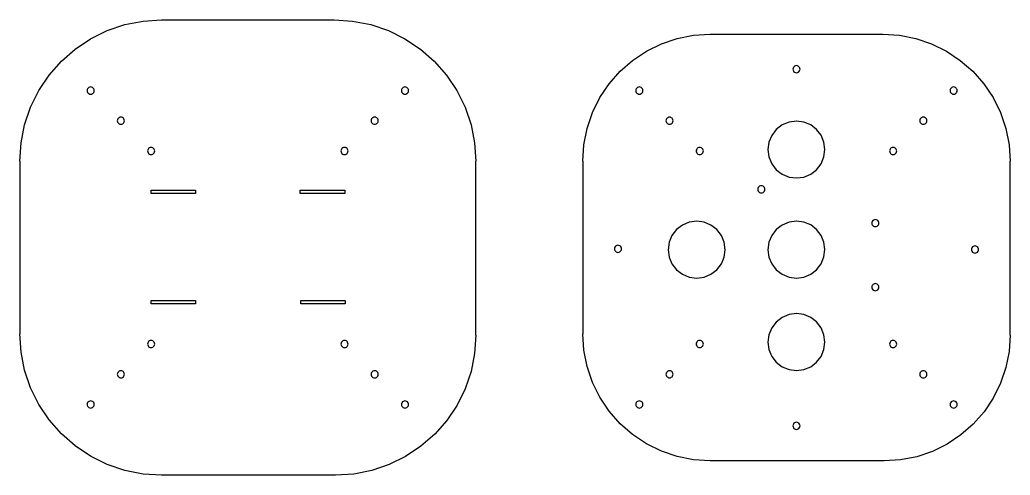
# Model space of a CAD drawing. Extents: x -19.2 to 12.3, y -11.6 to 5.8.
# Drawn here: x -19.19 to -1.81, y -11.63 to -3.63 of the extents above; entities that cross this region are included whole.
import ezdxf

# ---------------------------------------------------------------- set-up
doc = ezdxf.new("R2010")
doc.units = 0
doc.header["$MEASUREMENT"] = 0
doc.layers.get('0').update_dxf_attribs({"linetype": 'CONTINUOUS'})

msp = doc.modelspace()

# ---------------------------------------------------------------- linework, layer by layer
for p, q in [((-17.024, -3.649), (-16.7, -3.628)), ((-16.7, -3.628), (-13.672, -3.628)), ((-13.672, -3.628), (-13.347, -3.649)), ((-17.943, -3.961), (-17.651, -3.817)), ((-17.651, -3.817), (-17.343, -3.712)), ((-17.343, -3.712), (-17.024, -3.649)), ((-13.347, -3.649), (-13.028, -3.712)), ((-13.028, -3.712), (-12.72, -3.817)), ((-12.72, -3.817), (-12.429, -3.961)), ((-18.213, -4.141), (-17.943, -3.961)), ((-12.429, -3.961), (-12.158, -4.141)), ((-7.93, -4.048), (-7.653, -3.954)), ((-7.653, -3.954), (-7.366, -3.897)), ((-7.366, -3.897), (-7.075, -3.878)), ((-7.075, -3.878), (-4.047, -3.878)), ((-4.047, -3.878), (-3.755, -3.897)), ((-3.755, -3.897), (-3.468, -3.954)), ((-3.468, -3.954), (-3.191, -4.048)), ((-18.457, -4.356), (-18.213, -4.141)), ((-12.158, -4.141), (-11.914, -4.356)), ((-8.193, -4.177), (-7.93, -4.048)), ((-3.191, -4.048), (-2.929, -4.177)), ((-8.656, -4.532), (-8.436, -4.34)), ((-8.436, -4.34), (-8.193, -4.177)), ((-2.929, -4.177), (-2.686, -4.34)), ((-2.686, -4.34), (-2.466, -4.532)), ((-18.672, -4.6), (-18.457, -4.356)), ((-11.914, -4.356), (-11.699, -4.6)), ((-5.621, -4.479), (-5.623, -4.495)), ((-5.623, -4.495), (-5.621, -4.512)), ((-5.615, -4.464), (-5.621, -4.479)), ((-5.621, -4.512), (-5.615, -4.527)), ((-5.605, -4.451), (-5.615, -4.464)), ((-5.592, -4.441), (-5.605, -4.451)), ((-5.577, -4.435), (-5.592, -4.441)), ((-5.561, -4.433), (-5.577, -4.435)), ((-5.544, -4.435), (-5.561, -4.433)), ((-5.529, -4.441), (-5.544, -4.435)), ((-5.516, -4.451), (-5.529, -4.441)), ((-5.507, -4.464), (-5.516, -4.451)), ((-5.5, -4.479), (-5.507, -4.464)), ((-5.507, -4.527), (-5.5, -4.512)), ((-5.498, -4.495), (-5.5, -4.479)), ((-5.5, -4.512), (-5.498, -4.495)), ((-18.853, -4.87), (-18.672, -4.6)), ((-11.699, -4.6), (-11.519, -4.87)), ((-8.849, -4.752), (-8.656, -4.532)), ((-5.615, -4.527), (-5.605, -4.54)), ((-5.605, -4.54), (-5.592, -4.55)), ((-5.592, -4.55), (-5.577, -4.556)), ((-5.577, -4.556), (-5.561, -4.558)), ((-5.561, -4.558), (-5.544, -4.556)), ((-5.544, -4.556), (-5.529, -4.55)), ((-5.529, -4.55), (-5.516, -4.54)), ((-5.516, -4.54), (-5.507, -4.527)), ((-2.466, -4.532), (-2.273, -4.752)), ((-18.003, -4.854), (-18.005, -4.87)), ((-17.997, -4.839), (-18.003, -4.854)), ((-17.987, -4.826), (-17.997, -4.839)), ((-17.974, -4.816), (-17.987, -4.826)), ((-17.959, -4.81), (-17.974, -4.816)), ((-17.943, -4.808), (-17.959, -4.81)), ((-17.926, -4.81), (-17.943, -4.808)), ((-17.911, -4.816), (-17.926, -4.81)), ((-17.898, -4.826), (-17.911, -4.816)), ((-17.888, -4.839), (-17.898, -4.826)), ((-17.882, -4.854), (-17.888, -4.839)), ((-17.88, -4.87), (-17.882, -4.854)), ((-12.489, -4.854), (-12.491, -4.87)), ((-12.483, -4.839), (-12.489, -4.854)), ((-12.473, -4.826), (-12.483, -4.839)), ((-12.46, -4.816), (-12.473, -4.826)), ((-12.445, -4.81), (-12.46, -4.816)), ((-12.429, -4.808), (-12.445, -4.81)), ((-12.413, -4.81), (-12.429, -4.808)), ((-12.397, -4.816), (-12.413, -4.81)), ((-12.385, -4.826), (-12.397, -4.816)), ((-12.375, -4.839), (-12.385, -4.826)), ((-12.368, -4.854), (-12.375, -4.839)), ((-12.366, -4.87), (-12.368, -4.854)), ((-9.011, -4.995), (-8.849, -4.752)), ((-8.378, -4.854), (-8.38, -4.87)), ((-8.372, -4.839), (-8.378, -4.854)), ((-8.362, -4.826), (-8.372, -4.839)), ((-8.349, -4.816), (-8.362, -4.826)), ((-8.334, -4.81), (-8.349, -4.816)), ((-8.318, -4.808), (-8.334, -4.81)), ((-8.301, -4.81), (-8.318, -4.808)), ((-8.286, -4.816), (-8.301, -4.81)), ((-8.273, -4.826), (-8.286, -4.816)), ((-8.263, -4.839), (-8.273, -4.826)), ((-8.257, -4.854), (-8.263, -4.839)), ((-8.255, -4.87), (-8.257, -4.854)), ((-2.864, -4.854), (-2.866, -4.87)), ((-2.858, -4.839), (-2.864, -4.854)), ((-2.848, -4.826), (-2.858, -4.839)), ((-2.835, -4.816), (-2.848, -4.826)), ((-2.82, -4.81), (-2.835, -4.816)), ((-2.804, -4.808), (-2.82, -4.81)), ((-2.788, -4.81), (-2.804, -4.808)), ((-2.772, -4.816), (-2.788, -4.81)), ((-2.76, -4.826), (-2.772, -4.816)), ((-2.75, -4.839), (-2.76, -4.826)), ((-2.743, -4.854), (-2.75, -4.839)), ((-2.741, -4.87), (-2.743, -4.854)), ((-2.273, -4.752), (-2.11, -4.995)), ((-18.996, -5.162), (-18.853, -4.87)), ((-18.005, -4.87), (-18.003, -4.887)), ((-18.003, -4.887), (-17.997, -4.902)), ((-17.997, -4.902), (-17.987, -4.915)), ((-17.987, -4.915), (-17.974, -4.925)), ((-17.974, -4.925), (-17.959, -4.931)), ((-17.959, -4.931), (-17.943, -4.933)), ((-17.943, -4.933), (-17.926, -4.931)), ((-17.926, -4.931), (-17.911, -4.925)), ((-17.911, -4.925), (-17.898, -4.915)), ((-17.898, -4.915), (-17.888, -4.902)), ((-17.888, -4.902), (-17.882, -4.887)), ((-17.882, -4.887), (-17.88, -4.87)), ((-12.491, -4.87), (-12.489, -4.887)), ((-12.489, -4.887), (-12.483, -4.902)), ((-12.483, -4.902), (-12.473, -4.915)), ((-12.473, -4.915), (-12.46, -4.925)), ((-12.46, -4.925), (-12.445, -4.931)), ((-12.445, -4.931), (-12.429, -4.933)), ((-12.429, -4.933), (-12.413, -4.931)), ((-12.413, -4.931), (-12.397, -4.925)), ((-12.397, -4.925), (-12.385, -4.915)), ((-12.385, -4.915), (-12.375, -4.902)), ((-12.375, -4.902), (-12.368, -4.887)), ((-12.368, -4.887), (-12.366, -4.87)), ((-11.519, -4.87), (-11.375, -5.162)), ((-9.14, -5.258), (-9.011, -4.995)), ((-8.38, -4.87), (-8.378, -4.887)), ((-8.378, -4.887), (-8.372, -4.902)), ((-8.372, -4.902), (-8.362, -4.915)), ((-8.362, -4.915), (-8.349, -4.925)), ((-8.349, -4.925), (-8.334, -4.931)), ((-8.334, -4.931), (-8.318, -4.933)), ((-8.318, -4.933), (-8.301, -4.931)), ((-8.301, -4.931), (-8.286, -4.925)), ((-8.286, -4.925), (-8.273, -4.915)), ((-8.273, -4.915), (-8.263, -4.902)), ((-8.263, -4.902), (-8.257, -4.887)), ((-8.257, -4.887), (-8.255, -4.87)), ((-2.866, -4.87), (-2.864, -4.887)), ((-2.864, -4.887), (-2.858, -4.902)), ((-2.858, -4.902), (-2.848, -4.915)), ((-2.848, -4.915), (-2.835, -4.925)), ((-2.835, -4.925), (-2.82, -4.931)), ((-2.82, -4.931), (-2.804, -4.933)), ((-2.804, -4.933), (-2.788, -4.931)), ((-2.788, -4.931), (-2.772, -4.925)), ((-2.772, -4.925), (-2.76, -4.915)), ((-2.76, -4.915), (-2.75, -4.902)), ((-2.75, -4.902), (-2.743, -4.887)), ((-2.743, -4.887), (-2.741, -4.87)), ((-2.11, -4.995), (-1.981, -5.258)), ((-19.101, -5.47), (-18.996, -5.162)), ((-11.375, -5.162), (-11.27, -5.47)), ((-17.473, -5.384), (-17.475, -5.401)), ((-17.466, -5.369), (-17.473, -5.384)), ((-17.456, -5.356), (-17.466, -5.369)), ((-17.444, -5.347), (-17.456, -5.356)), ((-17.428, -5.34), (-17.444, -5.347)), ((-17.412, -5.338), (-17.428, -5.34)), ((-17.396, -5.34), (-17.412, -5.338)), ((-17.381, -5.347), (-17.396, -5.34)), ((-17.368, -5.356), (-17.381, -5.347)), ((-17.358, -5.369), (-17.368, -5.356)), ((-17.352, -5.384), (-17.358, -5.369)), ((-17.35, -5.401), (-17.352, -5.384)), ((-13.019, -5.384), (-13.022, -5.401)), ((-13.013, -5.369), (-13.019, -5.384)), ((-13.003, -5.356), (-13.013, -5.369)), ((-12.99, -5.347), (-13.003, -5.356)), ((-12.975, -5.34), (-12.99, -5.347)), ((-12.959, -5.338), (-12.975, -5.34)), ((-12.943, -5.34), (-12.959, -5.338)), ((-12.928, -5.347), (-12.943, -5.34)), ((-12.915, -5.356), (-12.928, -5.347)), ((-12.905, -5.369), (-12.915, -5.356)), ((-12.899, -5.384), (-12.905, -5.369)), ((-12.897, -5.401), (-12.899, -5.384)), ((-9.234, -5.535), (-9.14, -5.258)), ((-7.848, -5.384), (-7.85, -5.401)), ((-7.841, -5.369), (-7.848, -5.384)), ((-7.831, -5.356), (-7.841, -5.369)), ((-7.819, -5.347), (-7.831, -5.356)), ((-7.803, -5.34), (-7.819, -5.347)), ((-7.787, -5.338), (-7.803, -5.34)), ((-7.771, -5.34), (-7.787, -5.338)), ((-7.756, -5.347), (-7.771, -5.34)), ((-7.743, -5.356), (-7.756, -5.347)), ((-7.733, -5.369), (-7.743, -5.356)), ((-7.727, -5.384), (-7.733, -5.369)), ((-7.725, -5.401), (-7.727, -5.384)), ((-3.394, -5.384), (-3.397, -5.401)), ((-3.388, -5.369), (-3.394, -5.384)), ((-3.378, -5.356), (-3.388, -5.369)), ((-3.365, -5.347), (-3.378, -5.356)), ((-3.35, -5.34), (-3.365, -5.347)), ((-3.334, -5.338), (-3.35, -5.34)), ((-3.318, -5.34), (-3.334, -5.338)), ((-3.303, -5.347), (-3.318, -5.34)), ((-3.29, -5.356), (-3.303, -5.347)), ((-3.28, -5.369), (-3.29, -5.356)), ((-3.274, -5.384), (-3.28, -5.369)), ((-3.272, -5.401), (-3.274, -5.384)), ((-1.981, -5.258), (-1.887, -5.535)), ((-19.164, -5.789), (-19.101, -5.47)), ((-17.475, -5.401), (-17.473, -5.417)), ((-17.473, -5.417), (-17.466, -5.432)), ((-17.466, -5.432), (-17.456, -5.445)), ((-17.456, -5.445), (-17.444, -5.455)), ((-17.444, -5.455), (-17.428, -5.461)), ((-17.428, -5.461), (-17.412, -5.463)), ((-17.412, -5.463), (-17.396, -5.461)), ((-17.396, -5.461), (-17.381, -5.455)), ((-17.381, -5.455), (-17.368, -5.445)), ((-17.368, -5.445), (-17.358, -5.432)), ((-17.358, -5.432), (-17.352, -5.417)), ((-17.352, -5.417), (-17.35, -5.401)), ((-13.022, -5.401), (-13.019, -5.417)), ((-13.019, -5.417), (-13.013, -5.432)), ((-13.013, -5.432), (-13.003, -5.445)), ((-13.003, -5.445), (-12.99, -5.455)), ((-12.99, -5.455), (-12.975, -5.461)), ((-12.975, -5.461), (-12.959, -5.463)), ((-12.959, -5.463), (-12.943, -5.461)), ((-12.943, -5.461), (-12.928, -5.455)), ((-12.928, -5.455), (-12.915, -5.445)), ((-12.915, -5.445), (-12.905, -5.432)), ((-12.905, -5.432), (-12.899, -5.417)), ((-12.899, -5.417), (-12.897, -5.401)), ((-11.27, -5.47), (-11.207, -5.789)), ((-9.292, -5.821), (-9.234, -5.535)), ((-7.85, -5.401), (-7.848, -5.417)), ((-7.848, -5.417), (-7.841, -5.432)), ((-7.841, -5.432), (-7.831, -5.445)), ((-7.831, -5.445), (-7.819, -5.455)), ((-7.819, -5.455), (-7.803, -5.461)), ((-7.803, -5.461), (-7.787, -5.463)), ((-7.787, -5.463), (-7.771, -5.461)), ((-7.771, -5.461), (-7.756, -5.455)), ((-7.756, -5.455), (-7.743, -5.445)), ((-7.743, -5.445), (-7.733, -5.432)), ((-7.733, -5.432), (-7.727, -5.417)), ((-7.727, -5.417), (-7.725, -5.401)), ((-5.914, -5.553), (-5.994, -5.657)), ((-5.811, -5.474), (-5.914, -5.553)), ((-5.69, -5.424), (-5.811, -5.474)), ((-5.561, -5.406), (-5.69, -5.424)), ((-5.432, -5.423), (-5.561, -5.406)), ((-5.311, -5.473), (-5.432, -5.423)), ((-5.207, -5.553), (-5.311, -5.473)), ((-5.128, -5.656), (-5.207, -5.553)), ((-3.397, -5.401), (-3.394, -5.417)), ((-3.394, -5.417), (-3.388, -5.432)), ((-3.388, -5.432), (-3.378, -5.445)), ((-3.378, -5.445), (-3.365, -5.455)), ((-3.365, -5.455), (-3.35, -5.461)), ((-3.35, -5.461), (-3.334, -5.463)), ((-3.334, -5.463), (-3.318, -5.461)), ((-3.318, -5.461), (-3.303, -5.455)), ((-3.303, -5.455), (-3.29, -5.445)), ((-3.29, -5.445), (-3.28, -5.432)), ((-3.28, -5.432), (-3.274, -5.417)), ((-3.274, -5.417), (-3.272, -5.401)), ((-1.887, -5.535), (-1.83, -5.821)), ((-5.994, -5.657), (-6.044, -5.777)), ((-5.078, -5.777), (-5.128, -5.656)), ((-19.186, -6.113), (-19.164, -5.789)), ((-16.936, -5.9), (-16.942, -5.915)), ((-16.926, -5.887), (-16.936, -5.9)), ((-16.913, -5.877), (-16.926, -5.887)), ((-16.898, -5.871), (-16.913, -5.877)), ((-16.882, -5.868), (-16.898, -5.871)), ((-16.866, -5.871), (-16.882, -5.868)), ((-16.851, -5.877), (-16.866, -5.871)), ((-16.838, -5.887), (-16.851, -5.877)), ((-16.828, -5.9), (-16.838, -5.887)), ((-16.822, -5.915), (-16.828, -5.9)), ((-13.544, -5.9), (-13.55, -5.915)), ((-13.534, -5.887), (-13.544, -5.9)), ((-13.521, -5.877), (-13.534, -5.887)), ((-13.506, -5.871), (-13.521, -5.877)), ((-13.489, -5.868), (-13.506, -5.871)), ((-13.473, -5.871), (-13.489, -5.868)), ((-13.458, -5.877), (-13.473, -5.871)), ((-13.445, -5.887), (-13.458, -5.877)), ((-13.435, -5.9), (-13.445, -5.887)), ((-13.429, -5.915), (-13.435, -5.9)), ((-11.207, -5.789), (-11.186, -6.113)), ((-9.311, -6.113), (-9.292, -5.821)), ((-7.311, -5.9), (-7.317, -5.915)), ((-7.301, -5.887), (-7.311, -5.9)), ((-7.288, -5.877), (-7.301, -5.887)), ((-7.273, -5.871), (-7.288, -5.877)), ((-7.257, -5.868), (-7.273, -5.871)), ((-7.241, -5.871), (-7.257, -5.868)), ((-7.226, -5.877), (-7.241, -5.871)), ((-7.213, -5.887), (-7.226, -5.877)), ((-7.203, -5.9), (-7.213, -5.887)), ((-7.197, -5.915), (-7.203, -5.9)), ((-6.044, -5.777), (-6.061, -5.907)), ((-6.061, -5.907), (-6.044, -6.036)), ((-5.061, -5.906), (-5.078, -5.777)), ((-5.078, -6.035), (-5.061, -5.906)), ((-3.919, -5.9), (-3.925, -5.915)), ((-3.909, -5.887), (-3.919, -5.9)), ((-3.896, -5.877), (-3.909, -5.887)), ((-3.881, -5.871), (-3.896, -5.877)), ((-3.864, -5.868), (-3.881, -5.871)), ((-3.848, -5.871), (-3.864, -5.868)), ((-3.833, -5.877), (-3.848, -5.871)), ((-3.82, -5.887), (-3.833, -5.877)), ((-3.81, -5.9), (-3.82, -5.887)), ((-3.804, -5.915), (-3.81, -5.9)), ((-1.83, -5.821), (-1.811, -6.113)), ((-16.942, -5.915), (-16.944, -5.931)), ((-16.944, -5.931), (-16.942, -5.947)), ((-16.942, -5.947), (-16.936, -5.962)), ((-16.936, -5.962), (-16.926, -5.975)), ((-16.926, -5.975), (-16.913, -5.985)), ((-16.913, -5.985), (-16.898, -5.991)), ((-16.898, -5.991), (-16.882, -5.993)), ((-16.882, -5.993), (-16.866, -5.991)), ((-16.866, -5.991), (-16.851, -5.985)), ((-16.851, -5.985), (-16.838, -5.975)), ((-16.838, -5.975), (-16.828, -5.962)), ((-16.828, -5.962), (-16.822, -5.947)), ((-16.819, -5.931), (-16.822, -5.915)), ((-16.822, -5.947), (-16.819, -5.931)), ((-13.55, -5.915), (-13.552, -5.931)), ((-13.552, -5.931), (-13.55, -5.947)), ((-13.55, -5.947), (-13.544, -5.962)), ((-13.544, -5.962), (-13.534, -5.975)), ((-13.534, -5.975), (-13.521, -5.985)), ((-13.521, -5.985), (-13.506, -5.991)), ((-13.506, -5.991), (-13.489, -5.993)), ((-13.489, -5.993), (-13.473, -5.991)), ((-13.473, -5.991), (-13.458, -5.985)), ((-13.458, -5.985), (-13.445, -5.975)), ((-13.445, -5.975), (-13.435, -5.962)), ((-13.435, -5.962), (-13.429, -5.947)), ((-13.427, -5.931), (-13.429, -5.915)), ((-13.429, -5.947), (-13.427, -5.931)), ((-7.317, -5.915), (-7.319, -5.931)), ((-7.319, -5.931), (-7.317, -5.947)), ((-7.317, -5.947), (-7.311, -5.962)), ((-7.311, -5.962), (-7.301, -5.975)), ((-7.301, -5.975), (-7.288, -5.985)), ((-7.288, -5.985), (-7.273, -5.991)), ((-7.273, -5.991), (-7.257, -5.993)), ((-7.257, -5.993), (-7.241, -5.991)), ((-7.241, -5.991), (-7.226, -5.985)), ((-7.226, -5.985), (-7.213, -5.975)), ((-7.213, -5.975), (-7.203, -5.962)), ((-7.203, -5.962), (-7.197, -5.947)), ((-7.194, -5.931), (-7.197, -5.915)), ((-7.197, -5.947), (-7.194, -5.931)), ((-6.044, -6.036), (-5.994, -6.157)), ((-5.127, -6.156), (-5.078, -6.035)), ((-3.925, -5.915), (-3.927, -5.931)), ((-3.927, -5.931), (-3.925, -5.947)), ((-3.925, -5.947), (-3.919, -5.962)), ((-3.919, -5.962), (-3.909, -5.975)), ((-3.909, -5.975), (-3.896, -5.985)), ((-3.896, -5.985), (-3.881, -5.991)), ((-3.881, -5.991), (-3.864, -5.993)), ((-3.864, -5.993), (-3.848, -5.991)), ((-3.848, -5.991), (-3.833, -5.985)), ((-3.833, -5.985), (-3.82, -5.975)), ((-3.82, -5.975), (-3.81, -5.962)), ((-3.81, -5.962), (-3.804, -5.947)), ((-3.802, -5.931), (-3.804, -5.915)), ((-3.804, -5.947), (-3.802, -5.931)), ((-19.186, -6.113), (-19.186, -9.141)), ((-11.186, -9.165), (-11.186, -6.113)), ((-9.311, -6.113), (-9.311, -9.141)), ((-5.994, -6.157), (-5.914, -6.26)), ((-5.207, -6.26), (-5.127, -6.156)), ((-1.811, -9.165), (-1.811, -6.113)), ((-5.914, -6.26), (-5.81, -6.339)), ((-5.81, -6.339), (-5.69, -6.389)), ((-5.69, -6.389), (-5.56, -6.406)), ((-5.56, -6.406), (-5.431, -6.389)), ((-5.431, -6.389), (-5.31, -6.339)), ((-5.31, -6.339), (-5.207, -6.26)), ((-6.238, -6.589), (-6.24, -6.605)), ((-6.232, -6.574), (-6.238, -6.589)), ((-6.222, -6.561), (-6.232, -6.574)), ((-6.209, -6.551), (-6.222, -6.561)), ((-6.194, -6.545), (-6.209, -6.551)), ((-6.177, -6.543), (-6.194, -6.545)), ((-6.161, -6.545), (-6.177, -6.543)), ((-6.146, -6.551), (-6.161, -6.545)), ((-6.133, -6.561), (-6.146, -6.551)), ((-6.123, -6.574), (-6.133, -6.561)), ((-6.117, -6.589), (-6.123, -6.574)), ((-6.115, -6.605), (-6.117, -6.589)), ((-16.882, -6.618), (-16.101, -6.618)), ((-16.882, -6.68), (-16.882, -6.618)), ((-16.101, -6.68), (-16.882, -6.68)), ((-16.101, -6.618), (-16.101, -6.68)), ((-14.267, -6.68), (-14.267, -6.618)), ((-14.267, -6.618), (-13.486, -6.618)), ((-13.486, -6.68), (-14.267, -6.68)), ((-13.486, -6.618), (-13.486, -6.68)), ((-6.24, -6.605), (-6.238, -6.621)), ((-6.238, -6.621), (-6.232, -6.636)), ((-6.232, -6.636), (-6.222, -6.649)), ((-6.222, -6.649), (-6.209, -6.659)), ((-6.209, -6.659), (-6.194, -6.665)), ((-6.194, -6.665), (-6.177, -6.668)), ((-6.177, -6.668), (-6.161, -6.665)), ((-6.161, -6.665), (-6.146, -6.659)), ((-6.146, -6.659), (-6.133, -6.649)), ((-6.133, -6.649), (-6.123, -6.636)), ((-6.123, -6.636), (-6.117, -6.621)), ((-6.117, -6.621), (-6.115, -6.605)), ((-7.561, -7.233), (-7.664, -7.312)), ((-7.44, -7.183), (-7.561, -7.233)), ((-7.311, -7.165), (-7.44, -7.183)), ((-7.182, -7.182), (-7.311, -7.165)), ((-7.061, -7.232), (-7.182, -7.182)), ((-6.957, -7.312), (-7.061, -7.232)), ((-5.811, -7.232), (-5.914, -7.311)), ((-5.69, -7.182), (-5.811, -7.232)), ((-5.561, -7.164), (-5.69, -7.182)), ((-5.432, -7.181), (-5.561, -7.164)), ((-5.311, -7.231), (-5.432, -7.181)), ((-5.207, -7.311), (-5.311, -7.231)), ((-4.237, -7.183), (-4.239, -7.199)), ((-4.239, -7.199), (-4.237, -7.215)), ((-4.23, -7.168), (-4.237, -7.183)), ((-4.237, -7.215), (-4.23, -7.23)), ((-4.22, -7.155), (-4.23, -7.168)), ((-4.23, -7.23), (-4.22, -7.243)), ((-4.207, -7.145), (-4.22, -7.155)), ((-4.22, -7.243), (-4.207, -7.253)), ((-4.192, -7.139), (-4.207, -7.145)), ((-4.207, -7.253), (-4.192, -7.259)), ((-4.176, -7.136), (-4.192, -7.139)), ((-4.192, -7.259), (-4.176, -7.261)), ((-4.16, -7.139), (-4.176, -7.136)), ((-4.176, -7.261), (-4.16, -7.259)), ((-4.145, -7.145), (-4.16, -7.139)), ((-4.16, -7.259), (-4.145, -7.253)), ((-4.132, -7.155), (-4.145, -7.145)), ((-4.145, -7.253), (-4.132, -7.243)), ((-4.122, -7.168), (-4.132, -7.155)), ((-4.132, -7.243), (-4.122, -7.23)), ((-4.116, -7.183), (-4.122, -7.168)), ((-4.122, -7.23), (-4.116, -7.215)), ((-4.114, -7.199), (-4.116, -7.183)), ((-4.116, -7.215), (-4.114, -7.199)), ((-7.744, -7.416), (-7.794, -7.536)), ((-7.664, -7.312), (-7.744, -7.416)), ((-6.878, -7.415), (-6.957, -7.312)), ((-6.828, -7.536), (-6.878, -7.415)), ((-5.994, -7.415), (-6.044, -7.535)), ((-5.914, -7.311), (-5.994, -7.415)), ((-5.128, -7.414), (-5.207, -7.311)), ((-5.078, -7.535), (-5.128, -7.414)), ((-8.753, -7.634), (-8.755, -7.65)), ((-8.747, -7.619), (-8.753, -7.634)), ((-8.737, -7.606), (-8.747, -7.619)), ((-8.724, -7.596), (-8.737, -7.606)), ((-8.709, -7.59), (-8.724, -7.596)), ((-8.693, -7.587), (-8.709, -7.59)), ((-8.676, -7.59), (-8.693, -7.587)), ((-8.661, -7.596), (-8.676, -7.59)), ((-8.648, -7.606), (-8.661, -7.596)), ((-8.638, -7.619), (-8.648, -7.606)), ((-8.632, -7.634), (-8.638, -7.619)), ((-8.63, -7.65), (-8.632, -7.634)), ((-7.794, -7.536), (-7.811, -7.666)), ((-6.811, -7.665), (-6.828, -7.536)), ((-6.044, -7.535), (-6.061, -7.665)), ((-5.061, -7.664), (-5.078, -7.535)), ((-2.483, -7.631), (-2.489, -7.646)), ((-2.473, -7.618), (-2.483, -7.631)), ((-2.46, -7.608), (-2.473, -7.618)), ((-2.445, -7.602), (-2.46, -7.608)), ((-2.428, -7.6), (-2.445, -7.602)), ((-2.412, -7.602), (-2.428, -7.6)), ((-2.397, -7.608), (-2.412, -7.602)), ((-2.384, -7.618), (-2.397, -7.608)), ((-2.374, -7.631), (-2.384, -7.618)), ((-2.368, -7.646), (-2.374, -7.631)), ((-8.755, -7.65), (-8.753, -7.666)), ((-8.753, -7.666), (-8.747, -7.681)), ((-8.747, -7.681), (-8.737, -7.694)), ((-8.737, -7.694), (-8.724, -7.704)), ((-8.724, -7.704), (-8.709, -7.71)), ((-8.709, -7.71), (-8.693, -7.712)), ((-8.693, -7.712), (-8.676, -7.71)), ((-8.676, -7.71), (-8.661, -7.704)), ((-8.661, -7.704), (-8.648, -7.694)), ((-8.648, -7.694), (-8.638, -7.681)), ((-8.638, -7.681), (-8.632, -7.666)), ((-8.632, -7.666), (-8.63, -7.65)), ((-7.811, -7.666), (-7.794, -7.795)), ((-7.794, -7.795), (-7.744, -7.916)), ((-6.877, -7.915), (-6.828, -7.794)), ((-6.828, -7.794), (-6.811, -7.665)), ((-6.061, -7.665), (-6.044, -7.794)), ((-6.044, -7.794), (-5.994, -7.915)), ((-5.127, -7.914), (-5.078, -7.793)), ((-5.078, -7.793), (-5.061, -7.664)), ((-2.489, -7.646), (-2.491, -7.663)), ((-2.491, -7.663), (-2.489, -7.679)), ((-2.489, -7.679), (-2.483, -7.694)), ((-2.483, -7.694), (-2.473, -7.707)), ((-2.473, -7.707), (-2.46, -7.717)), ((-2.46, -7.717), (-2.445, -7.723)), ((-2.445, -7.723), (-2.428, -7.725)), ((-2.428, -7.725), (-2.412, -7.723)), ((-2.412, -7.723), (-2.397, -7.717)), ((-2.397, -7.717), (-2.384, -7.707)), ((-2.384, -7.707), (-2.374, -7.694)), ((-2.374, -7.694), (-2.368, -7.679)), ((-2.366, -7.663), (-2.368, -7.646)), ((-2.368, -7.679), (-2.366, -7.663)), ((-7.744, -7.916), (-7.664, -8.019)), ((-6.957, -8.019), (-6.877, -7.915)), ((-5.994, -7.915), (-5.914, -8.018)), ((-5.207, -8.018), (-5.127, -7.914)), ((-7.664, -8.019), (-7.56, -8.098)), ((-7.56, -8.098), (-7.44, -8.148)), ((-7.44, -8.148), (-7.31, -8.165)), ((-7.31, -8.165), (-7.181, -8.148)), ((-7.181, -8.148), (-7.06, -8.098)), ((-7.06, -8.098), (-6.957, -8.019)), ((-5.914, -8.018), (-5.81, -8.097)), ((-5.81, -8.097), (-5.69, -8.147)), ((-5.69, -8.147), (-5.56, -8.164)), ((-5.56, -8.164), (-5.431, -8.147)), ((-5.431, -8.147), (-5.31, -8.097)), ((-5.31, -8.097), (-5.207, -8.018)), ((-4.237, -8.308), (-4.239, -8.324)), ((-4.239, -8.324), (-4.237, -8.34)), ((-4.23, -8.292), (-4.237, -8.308)), ((-4.237, -8.34), (-4.23, -8.355)), ((-4.22, -8.28), (-4.23, -8.292)), ((-4.207, -8.27), (-4.22, -8.28)), ((-4.192, -8.263), (-4.207, -8.27)), ((-4.176, -8.261), (-4.192, -8.263)), ((-4.16, -8.263), (-4.176, -8.261)), ((-4.145, -8.27), (-4.16, -8.263)), ((-4.132, -8.28), (-4.145, -8.27)), ((-4.122, -8.292), (-4.132, -8.28)), ((-4.116, -8.308), (-4.122, -8.292)), ((-4.122, -8.355), (-4.116, -8.34)), ((-4.114, -8.324), (-4.116, -8.308)), ((-4.116, -8.34), (-4.114, -8.324)), ((-4.23, -8.355), (-4.22, -8.368)), ((-4.22, -8.368), (-4.207, -8.378)), ((-4.207, -8.378), (-4.192, -8.384)), ((-4.192, -8.384), (-4.176, -8.386)), ((-4.176, -8.386), (-4.16, -8.384)), ((-4.16, -8.384), (-4.145, -8.378)), ((-4.145, -8.378), (-4.132, -8.368)), ((-4.132, -8.368), (-4.122, -8.355)), ((-16.882, -8.555), (-16.101, -8.555)), ((-16.882, -8.618), (-16.882, -8.555)), ((-16.101, -8.618), (-16.882, -8.618)), ((-16.101, -8.555), (-16.101, -8.618)), ((-14.257, -8.618), (-14.257, -8.555)), ((-14.257, -8.555), (-13.476, -8.555)), ((-13.476, -8.618), (-14.257, -8.618)), ((-13.476, -8.555), (-13.476, -8.618)), ((-5.811, -8.856), (-5.914, -8.936)), ((-5.69, -8.806), (-5.811, -8.856)), ((-5.561, -8.789), (-5.69, -8.806)), ((-5.432, -8.806), (-5.561, -8.789)), ((-5.311, -8.856), (-5.432, -8.806)), ((-5.207, -8.935), (-5.311, -8.856)), ((-5.914, -8.936), (-5.994, -9.039)), ((-5.128, -9.039), (-5.207, -8.935)), ((-19.164, -9.465), (-19.186, -9.141)), ((-11.186, -9.165), (-11.207, -9.486)), ((-9.292, -9.432), (-9.311, -9.141)), ((-6.044, -9.16), (-6.061, -9.289)), ((-5.994, -9.039), (-6.044, -9.16)), ((-5.078, -9.159), (-5.128, -9.039)), ((-5.061, -9.289), (-5.078, -9.159)), ((-1.811, -9.165), (-1.83, -9.453)), ((-16.942, -9.307), (-16.944, -9.323)), ((-16.944, -9.323), (-16.942, -9.339)), ((-16.936, -9.292), (-16.942, -9.307)), ((-16.942, -9.339), (-16.936, -9.354)), ((-16.926, -9.279), (-16.936, -9.292)), ((-16.936, -9.354), (-16.926, -9.367)), ((-16.913, -9.269), (-16.926, -9.279)), ((-16.926, -9.367), (-16.913, -9.377)), ((-16.898, -9.263), (-16.913, -9.269)), ((-16.913, -9.377), (-16.898, -9.383)), ((-16.882, -9.26), (-16.898, -9.263)), ((-16.866, -9.263), (-16.882, -9.26)), ((-16.851, -9.269), (-16.866, -9.263)), ((-16.866, -9.383), (-16.851, -9.377)), ((-16.838, -9.279), (-16.851, -9.269)), ((-16.851, -9.377), (-16.838, -9.367)), ((-16.828, -9.292), (-16.838, -9.279)), ((-16.838, -9.367), (-16.828, -9.354)), ((-16.822, -9.307), (-16.828, -9.292)), ((-16.828, -9.354), (-16.822, -9.339)), ((-16.819, -9.323), (-16.822, -9.307)), ((-16.822, -9.339), (-16.819, -9.323)), ((-13.549, -9.307), (-13.551, -9.324)), ((-13.551, -9.324), (-13.549, -9.34)), ((-13.543, -9.292), (-13.549, -9.307)), ((-13.549, -9.34), (-13.543, -9.355)), ((-13.533, -9.279), (-13.543, -9.292)), ((-13.543, -9.355), (-13.533, -9.368)), ((-13.52, -9.269), (-13.533, -9.279)), ((-13.533, -9.368), (-13.52, -9.378)), ((-13.505, -9.263), (-13.52, -9.269)), ((-13.52, -9.378), (-13.505, -9.384)), ((-13.489, -9.261), (-13.505, -9.263)), ((-13.473, -9.263), (-13.489, -9.261)), ((-13.457, -9.269), (-13.473, -9.263)), ((-13.473, -9.384), (-13.457, -9.378)), ((-13.445, -9.279), (-13.457, -9.269)), ((-13.457, -9.378), (-13.445, -9.368)), ((-13.435, -9.292), (-13.445, -9.279)), ((-13.445, -9.368), (-13.435, -9.355)), ((-13.428, -9.307), (-13.435, -9.292)), ((-13.435, -9.355), (-13.428, -9.34)), ((-13.426, -9.324), (-13.428, -9.307)), ((-13.428, -9.34), (-13.426, -9.324)), ((-7.317, -9.307), (-7.319, -9.323)), ((-7.319, -9.323), (-7.317, -9.339)), ((-7.311, -9.292), (-7.317, -9.307)), ((-7.317, -9.339), (-7.311, -9.354)), ((-7.301, -9.279), (-7.311, -9.292)), ((-7.311, -9.354), (-7.301, -9.367)), ((-7.288, -9.269), (-7.301, -9.279)), ((-7.301, -9.367), (-7.288, -9.377)), ((-7.273, -9.263), (-7.288, -9.269)), ((-7.288, -9.377), (-7.273, -9.383)), ((-7.257, -9.26), (-7.273, -9.263)), ((-7.241, -9.263), (-7.257, -9.26)), ((-7.226, -9.269), (-7.241, -9.263)), ((-7.241, -9.383), (-7.226, -9.377)), ((-7.213, -9.279), (-7.226, -9.269)), ((-7.226, -9.377), (-7.213, -9.367)), ((-7.203, -9.292), (-7.213, -9.279)), ((-7.213, -9.367), (-7.203, -9.354)), ((-7.197, -9.307), (-7.203, -9.292)), ((-7.203, -9.354), (-7.197, -9.339)), ((-7.194, -9.323), (-7.197, -9.307)), ((-7.197, -9.339), (-7.194, -9.323)), ((-6.061, -9.289), (-6.044, -9.419)), ((-5.078, -9.418), (-5.061, -9.289)), ((-3.924, -9.307), (-3.926, -9.324)), ((-3.926, -9.324), (-3.924, -9.34)), ((-3.918, -9.292), (-3.924, -9.307)), ((-3.924, -9.34), (-3.918, -9.355)), ((-3.908, -9.279), (-3.918, -9.292)), ((-3.918, -9.355), (-3.908, -9.368)), ((-3.895, -9.269), (-3.908, -9.279)), ((-3.908, -9.368), (-3.895, -9.378)), ((-3.88, -9.263), (-3.895, -9.269)), ((-3.895, -9.378), (-3.88, -9.384)), ((-3.864, -9.261), (-3.88, -9.263)), ((-3.848, -9.263), (-3.864, -9.261)), ((-3.832, -9.269), (-3.848, -9.263)), ((-3.848, -9.384), (-3.832, -9.378)), ((-3.82, -9.279), (-3.832, -9.269)), ((-3.832, -9.378), (-3.82, -9.368)), ((-3.81, -9.292), (-3.82, -9.279)), ((-3.82, -9.368), (-3.81, -9.355)), ((-3.803, -9.307), (-3.81, -9.292)), ((-3.81, -9.355), (-3.803, -9.34)), ((-3.801, -9.324), (-3.803, -9.307)), ((-3.803, -9.34), (-3.801, -9.324)), ((-19.101, -9.784), (-19.164, -9.465)), ((-16.898, -9.383), (-16.882, -9.385)), ((-16.882, -9.385), (-16.866, -9.383)), ((-13.505, -9.384), (-13.489, -9.386)), ((-13.489, -9.386), (-13.473, -9.384)), ((-11.207, -9.486), (-11.27, -9.802)), ((-9.234, -9.719), (-9.292, -9.432)), ((-7.273, -9.383), (-7.257, -9.385)), ((-7.257, -9.385), (-7.241, -9.383)), ((-6.044, -9.419), (-5.994, -9.539)), ((-5.994, -9.539), (-5.914, -9.643)), ((-5.207, -9.642), (-5.127, -9.539)), ((-5.127, -9.539), (-5.078, -9.418)), ((-3.88, -9.384), (-3.864, -9.386)), ((-3.864, -9.386), (-3.848, -9.384)), ((-1.83, -9.453), (-1.886, -9.737)), ((-9.14, -9.996), (-9.234, -9.719)), ((-5.914, -9.643), (-5.81, -9.722)), ((-5.81, -9.722), (-5.69, -9.772)), ((-5.431, -9.772), (-5.31, -9.722)), ((-5.31, -9.722), (-5.207, -9.642)), ((-18.996, -10.092), (-19.101, -9.784)), ((-17.473, -9.837), (-17.475, -9.853)), ((-17.475, -9.853), (-17.473, -9.869)), ((-17.466, -9.822), (-17.473, -9.837)), ((-17.473, -9.869), (-17.466, -9.884)), ((-17.456, -9.809), (-17.466, -9.822)), ((-17.466, -9.884), (-17.456, -9.897)), ((-17.444, -9.799), (-17.456, -9.809)), ((-17.456, -9.897), (-17.444, -9.907)), ((-17.428, -9.793), (-17.444, -9.799)), ((-17.412, -9.791), (-17.428, -9.793)), ((-17.396, -9.793), (-17.412, -9.791)), ((-17.381, -9.799), (-17.396, -9.793)), ((-17.368, -9.809), (-17.381, -9.799)), ((-17.381, -9.907), (-17.368, -9.897)), ((-17.358, -9.822), (-17.368, -9.809)), ((-17.368, -9.897), (-17.358, -9.884)), ((-17.352, -9.837), (-17.358, -9.822)), ((-17.358, -9.884), (-17.352, -9.869)), ((-17.35, -9.853), (-17.352, -9.837)), ((-17.352, -9.869), (-17.35, -9.853)), ((-13.019, -9.838), (-13.021, -9.854)), ((-13.021, -9.854), (-13.019, -9.87)), ((-13.013, -9.823), (-13.019, -9.838)), ((-13.019, -9.87), (-13.013, -9.885)), ((-13.003, -9.81), (-13.013, -9.823)), ((-13.013, -9.885), (-13.003, -9.898)), ((-12.99, -9.8), (-13.003, -9.81)), ((-13.003, -9.898), (-12.99, -9.908)), ((-12.975, -9.793), (-12.99, -9.8)), ((-12.958, -9.791), (-12.975, -9.793)), ((-12.942, -9.793), (-12.958, -9.791)), ((-12.927, -9.8), (-12.942, -9.793)), ((-12.914, -9.81), (-12.927, -9.8)), ((-12.927, -9.908), (-12.914, -9.898)), ((-12.904, -9.823), (-12.914, -9.81)), ((-12.914, -9.898), (-12.904, -9.885)), ((-12.898, -9.838), (-12.904, -9.823)), ((-12.904, -9.885), (-12.898, -9.87)), ((-12.896, -9.854), (-12.898, -9.838)), ((-12.898, -9.87), (-12.896, -9.854)), ((-11.27, -9.802), (-11.373, -10.107)), ((-7.848, -9.837), (-7.85, -9.853)), ((-7.85, -9.853), (-7.848, -9.869)), ((-7.841, -9.822), (-7.848, -9.837)), ((-7.848, -9.869), (-7.841, -9.884)), ((-7.831, -9.809), (-7.841, -9.822)), ((-7.841, -9.884), (-7.831, -9.897)), ((-7.819, -9.799), (-7.831, -9.809)), ((-7.831, -9.897), (-7.819, -9.907)), ((-7.803, -9.793), (-7.819, -9.799)), ((-7.787, -9.791), (-7.803, -9.793)), ((-7.771, -9.793), (-7.787, -9.791)), ((-7.756, -9.799), (-7.771, -9.793)), ((-7.743, -9.809), (-7.756, -9.799)), ((-7.756, -9.907), (-7.743, -9.897)), ((-7.733, -9.822), (-7.743, -9.809)), ((-7.743, -9.897), (-7.733, -9.884)), ((-7.727, -9.837), (-7.733, -9.822)), ((-7.733, -9.884), (-7.727, -9.869)), ((-7.725, -9.853), (-7.727, -9.837)), ((-7.727, -9.869), (-7.725, -9.853)), ((-5.69, -9.772), (-5.56, -9.789)), ((-5.56, -9.789), (-5.431, -9.772)), ((-3.394, -9.838), (-3.396, -9.854)), ((-3.396, -9.854), (-3.394, -9.87)), ((-3.388, -9.823), (-3.394, -9.838)), ((-3.394, -9.87), (-3.388, -9.885)), ((-3.378, -9.81), (-3.388, -9.823)), ((-3.388, -9.885), (-3.378, -9.898)), ((-3.365, -9.8), (-3.378, -9.81)), ((-3.378, -9.898), (-3.365, -9.908)), ((-3.35, -9.793), (-3.365, -9.8)), ((-3.333, -9.791), (-3.35, -9.793)), ((-3.317, -9.793), (-3.333, -9.791)), ((-3.302, -9.8), (-3.317, -9.793)), ((-3.289, -9.81), (-3.302, -9.8)), ((-3.302, -9.908), (-3.289, -9.898)), ((-3.279, -9.823), (-3.289, -9.81)), ((-3.289, -9.898), (-3.279, -9.885)), ((-3.273, -9.838), (-3.279, -9.823)), ((-3.279, -9.885), (-3.273, -9.87)), ((-3.271, -9.854), (-3.273, -9.838)), ((-3.273, -9.87), (-3.271, -9.854)), ((-1.886, -9.737), (-1.979, -10.011)), ((-17.444, -9.907), (-17.428, -9.914)), ((-17.428, -9.914), (-17.412, -9.916)), ((-17.412, -9.916), (-17.396, -9.914)), ((-17.396, -9.914), (-17.381, -9.907)), ((-12.99, -9.908), (-12.975, -9.914)), ((-12.975, -9.914), (-12.958, -9.916)), ((-12.958, -9.916), (-12.942, -9.914)), ((-12.942, -9.914), (-12.927, -9.908)), ((-9.011, -10.258), (-9.14, -9.996)), ((-7.819, -9.907), (-7.803, -9.914)), ((-7.803, -9.914), (-7.787, -9.916)), ((-7.787, -9.916), (-7.771, -9.914)), ((-7.771, -9.914), (-7.756, -9.907)), ((-3.365, -9.908), (-3.35, -9.914)), ((-3.35, -9.914), (-3.333, -9.916)), ((-3.333, -9.916), (-3.317, -9.914)), ((-3.317, -9.914), (-3.302, -9.908)), ((-1.979, -10.011), (-2.107, -10.271)), ((-18.853, -10.383), (-18.996, -10.092)), ((-11.373, -10.107), (-11.515, -10.396)), ((-18.672, -10.654), (-18.853, -10.383)), ((-18.003, -10.367), (-18.005, -10.383)), ((-18.005, -10.383), (-18.003, -10.4)), ((-17.997, -10.352), (-18.003, -10.367)), ((-18.003, -10.4), (-17.997, -10.415)), ((-17.987, -10.339), (-17.997, -10.352)), ((-17.997, -10.415), (-17.987, -10.428)), ((-17.974, -10.329), (-17.987, -10.339)), ((-17.959, -10.323), (-17.974, -10.329)), ((-17.943, -10.321), (-17.959, -10.323)), ((-17.926, -10.323), (-17.943, -10.321)), ((-17.911, -10.329), (-17.926, -10.323)), ((-17.898, -10.339), (-17.911, -10.329)), ((-17.888, -10.352), (-17.898, -10.339)), ((-17.898, -10.428), (-17.888, -10.415)), ((-17.882, -10.367), (-17.888, -10.352)), ((-17.888, -10.415), (-17.882, -10.4)), ((-17.88, -10.383), (-17.882, -10.367)), ((-17.882, -10.4), (-17.88, -10.383)), ((-12.488, -10.368), (-12.491, -10.384)), ((-12.491, -10.384), (-12.488, -10.4)), ((-12.482, -10.353), (-12.488, -10.368)), ((-12.488, -10.4), (-12.482, -10.415)), ((-12.472, -10.34), (-12.482, -10.353)), ((-12.482, -10.415), (-12.472, -10.428)), ((-12.459, -10.33), (-12.472, -10.34)), ((-12.444, -10.324), (-12.459, -10.33)), ((-12.428, -10.322), (-12.444, -10.324)), ((-12.412, -10.324), (-12.428, -10.322)), ((-12.397, -10.33), (-12.412, -10.324)), ((-12.384, -10.34), (-12.397, -10.33)), ((-12.374, -10.353), (-12.384, -10.34)), ((-12.384, -10.428), (-12.374, -10.415)), ((-12.368, -10.368), (-12.374, -10.353)), ((-12.374, -10.415), (-12.368, -10.4)), ((-12.366, -10.384), (-12.368, -10.368)), ((-12.368, -10.4), (-12.366, -10.384)), ((-11.515, -10.396), (-11.694, -10.663)), ((-8.849, -10.502), (-9.011, -10.258)), ((-8.378, -10.367), (-8.38, -10.383)), ((-8.38, -10.383), (-8.378, -10.4)), ((-8.372, -10.352), (-8.378, -10.367)), ((-8.378, -10.4), (-8.372, -10.415)), ((-8.362, -10.339), (-8.372, -10.352)), ((-8.372, -10.415), (-8.362, -10.428)), ((-8.349, -10.329), (-8.362, -10.339)), ((-8.334, -10.323), (-8.349, -10.329)), ((-8.318, -10.321), (-8.334, -10.323)), ((-8.301, -10.323), (-8.318, -10.321)), ((-8.286, -10.329), (-8.301, -10.323)), ((-8.273, -10.339), (-8.286, -10.329)), ((-8.263, -10.352), (-8.273, -10.339)), ((-8.273, -10.428), (-8.263, -10.415)), ((-8.257, -10.367), (-8.263, -10.352)), ((-8.263, -10.415), (-8.257, -10.4)), ((-8.255, -10.383), (-8.257, -10.367)), ((-8.257, -10.4), (-8.255, -10.383)), ((-2.863, -10.368), (-2.866, -10.384)), ((-2.866, -10.384), (-2.863, -10.4)), ((-2.857, -10.353), (-2.863, -10.368)), ((-2.863, -10.4), (-2.857, -10.415)), ((-2.847, -10.34), (-2.857, -10.353)), ((-2.857, -10.415), (-2.847, -10.428)), ((-2.834, -10.33), (-2.847, -10.34)), ((-2.819, -10.324), (-2.834, -10.33)), ((-2.803, -10.322), (-2.819, -10.324)), ((-2.787, -10.324), (-2.803, -10.322)), ((-2.772, -10.33), (-2.787, -10.324)), ((-2.759, -10.34), (-2.772, -10.33)), ((-2.749, -10.353), (-2.759, -10.34)), ((-2.759, -10.428), (-2.749, -10.415)), ((-2.743, -10.368), (-2.749, -10.353)), ((-2.749, -10.415), (-2.743, -10.4)), ((-2.741, -10.384), (-2.743, -10.368)), ((-2.743, -10.4), (-2.741, -10.384)), ((-2.107, -10.271), (-2.268, -10.511)), ((-17.987, -10.428), (-17.974, -10.438)), ((-17.974, -10.438), (-17.959, -10.444)), ((-17.959, -10.444), (-17.943, -10.446)), ((-17.943, -10.446), (-17.926, -10.444)), ((-17.926, -10.444), (-17.911, -10.438)), ((-17.911, -10.438), (-17.898, -10.428)), ((-12.472, -10.428), (-12.459, -10.438)), ((-12.459, -10.438), (-12.444, -10.444)), ((-12.444, -10.444), (-12.428, -10.447)), ((-12.428, -10.447), (-12.412, -10.444)), ((-12.412, -10.444), (-12.397, -10.438)), ((-12.397, -10.438), (-12.384, -10.428)), ((-8.656, -10.721), (-8.849, -10.502)), ((-8.362, -10.428), (-8.349, -10.438)), ((-8.349, -10.438), (-8.334, -10.444)), ((-8.334, -10.444), (-8.318, -10.446)), ((-8.318, -10.446), (-8.301, -10.444)), ((-8.301, -10.444), (-8.286, -10.438)), ((-8.286, -10.438), (-8.273, -10.428)), ((-2.847, -10.428), (-2.834, -10.438)), ((-2.834, -10.438), (-2.819, -10.444)), ((-2.819, -10.444), (-2.803, -10.447)), ((-2.803, -10.447), (-2.787, -10.444)), ((-2.787, -10.444), (-2.772, -10.438)), ((-2.772, -10.438), (-2.759, -10.428)), ((-2.268, -10.511), (-2.459, -10.729)), ((-18.457, -10.898), (-18.672, -10.654)), ((-11.694, -10.663), (-11.907, -10.905)), ((-8.436, -10.914), (-8.656, -10.721)), ((-5.621, -10.743), (-5.623, -10.759)), ((-5.623, -10.759), (-5.621, -10.775)), ((-5.615, -10.727), (-5.621, -10.743)), ((-5.605, -10.715), (-5.615, -10.727)), ((-5.592, -10.705), (-5.605, -10.715)), ((-5.577, -10.698), (-5.592, -10.705)), ((-5.561, -10.696), (-5.577, -10.698)), ((-5.544, -10.698), (-5.561, -10.696)), ((-5.529, -10.705), (-5.544, -10.698)), ((-5.516, -10.715), (-5.529, -10.705)), ((-5.507, -10.727), (-5.516, -10.715)), ((-5.5, -10.743), (-5.507, -10.727)), ((-5.498, -10.759), (-5.5, -10.743)), ((-5.5, -10.775), (-5.498, -10.759)), ((-2.459, -10.729), (-2.676, -10.919)), ((-18.213, -11.113), (-18.457, -10.898)), ((-11.907, -10.905), (-12.149, -11.118)), ((-8.193, -11.077), (-8.436, -10.914)), ((-5.621, -10.775), (-5.615, -10.79)), ((-5.615, -10.79), (-5.605, -10.803)), ((-5.605, -10.803), (-5.592, -10.813)), ((-5.592, -10.813), (-5.577, -10.819)), ((-5.577, -10.819), (-5.561, -10.821)), ((-5.561, -10.821), (-5.544, -10.819)), ((-5.544, -10.819), (-5.529, -10.813)), ((-5.529, -10.813), (-5.516, -10.803)), ((-5.516, -10.803), (-5.507, -10.79)), ((-5.507, -10.79), (-5.5, -10.775)), ((-2.676, -10.919), (-2.917, -11.08)), ((-17.943, -11.293), (-18.213, -11.113)), ((-12.149, -11.118), (-12.417, -11.297)), ((-7.93, -11.206), (-8.193, -11.077)), ((-2.917, -11.08), (-3.176, -11.208)), ((-17.651, -11.437), (-17.943, -11.293)), ((-7.653, -11.3), (-7.93, -11.206)), ((-3.176, -11.208), (-3.45, -11.301)), ((-17.343, -11.542), (-17.651, -11.437)), ((-12.705, -11.439), (-13.01, -11.542)), ((-12.417, -11.297), (-12.705, -11.439)), ((-7.366, -11.357), (-7.653, -11.3)), ((-7.075, -11.376), (-7.366, -11.357)), ((-4.023, -11.376), (-7.075, -11.376)), ((-3.734, -11.357), (-4.023, -11.376)), ((-3.45, -11.301), (-3.734, -11.357)), ((-17.024, -11.605), (-17.343, -11.542)), ((-16.7, -11.626), (-17.024, -11.605)), ((-13.648, -11.626), (-16.7, -11.626)), ((-13.326, -11.605), (-13.648, -11.626)), ((-13.01, -11.542), (-13.326, -11.605))]:
    msp.add_line(p, q)

doc.saveas('drawing.dxf')
